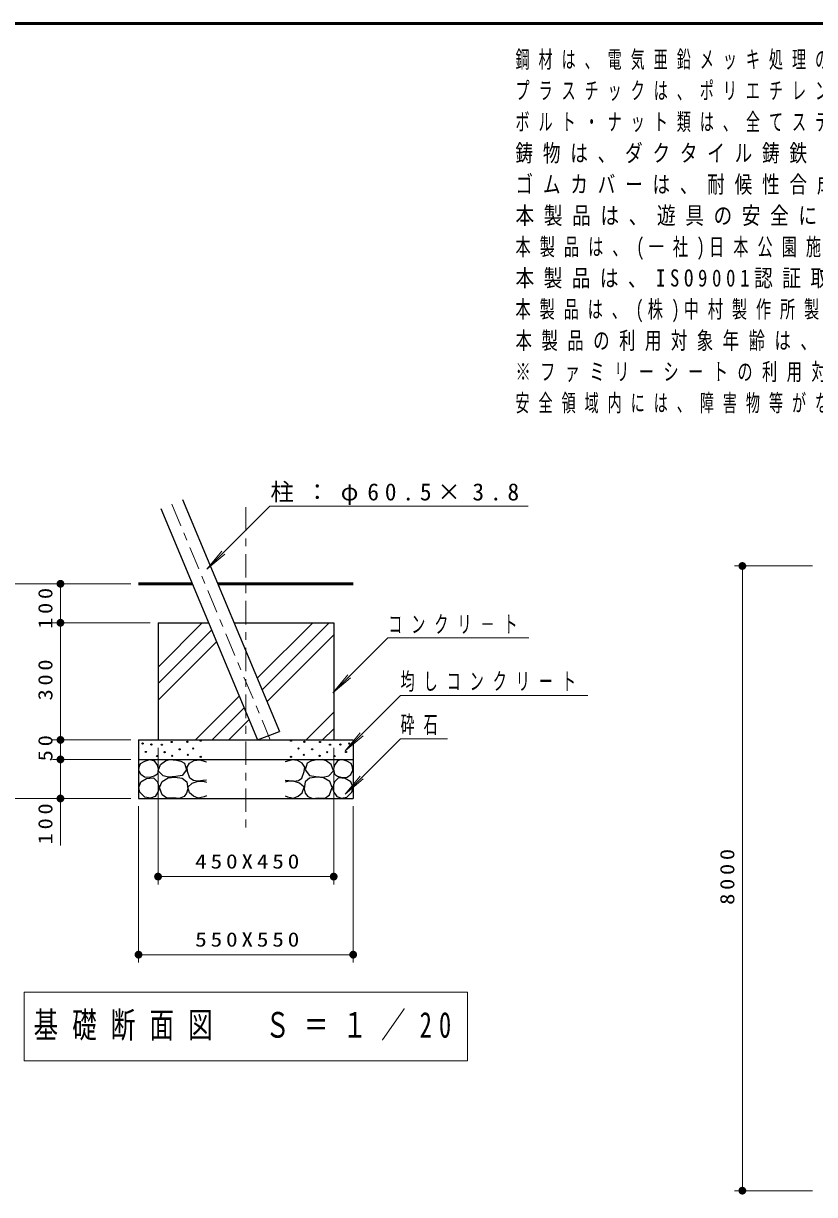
# Model space of a CAD drawing. Units: millimetres on the paper, with parts at other scales. Extents: x -385 to 0, y -5 to 267.
# Drawn here: x -204.6 to -103.3, y 117 to 267 of the extents above; entities that cross this region are included whole.
import ezdxf

# ---------------------------------------------------------------- set-up
doc = ezdxf.new("R2010")
doc.units = ezdxf.units.MM
doc.linetypes.add('USER2', pattern=[6, 3, -1, 1, -1])
doc.layers.add('LY_1', color=7, linetype='Continuous', lineweight=13)
doc.layers.add('LY_2', color=7, linetype='Continuous', lineweight=13)
doc.styles.add('ＭＳ ゴシック', font='')
doc.styles.get('ＭＳ ゴシック').set_extended_font_data('MS Gothic')

# ---------------------------------------------------------------- blocks, each defined once
blk = doc.blocks.new('filled_dot')
at = {"color": 0, "linetype": 'Continuous', "lineweight": -2, "const_width": 1.25}
blk.add_lwpolyline([(-0.625, 0, 1), (0.625, 0, 1)], format="xyb", close=True, dxfattribs=at)

msp = doc.modelspace()

# ---------------------------------------------------------------- linework, layer by layer
at = {"layer": 'LY_1', "lineweight": 25}
for p, q in [((-184.219, 206.024), (-171.811, 176.331)), ((-187.01, 204.858), (-174.634, 175.24)), ((-187.368, 190.24), (-180.902, 190.24)), ((-187.368, 190.24), (-187.368, 175.24)), ((-177.624, 190.24), (-164.868, 190.24)), ((-164.868, 190.24), (-164.868, 175.24)), ((-174.634, 175.24), (-171.811, 176.331)), ((-189.868, 175.24), (-189.868, 167.74)), ((-189.868, 175.24), (-162.368, 175.24)), ((-187.334, 175.24), (-187.368, 175.275)), ((-162.368, 175.24), (-162.368, 167.74)), ((-189.868, 172.74), (-162.368, 172.74)), ((-189.868, 167.74), (-162.368, 167.74))]:
    msp.add_line(p, q, dxfattribs=at)
at = {"layer": 'LY_1', "linetype": 'USER2'}
for p, q in [((-185.615, 205.441), (-172.995, 175.24)), ((-176.118, 205.039), (-176.118, 163.724))]:
    msp.add_line(p, q, dxfattribs=at)
at = {"layer": 'LY_1'}
for p, q in [((-173.047, 205.163), (-181.112, 197.098)), ((-173.047, 205.163), (-139.972, 205.163)), ((-181.112, 197.098), (-179.183, 199.396)), ((-181.112, 197.098), (-178.814, 199.027)), ((-103.518, 197.516), (-113.518, 197.516)), ((-112.518, 117.516), (-112.518, 197.516)), ((-190.868, 195.24), (-210.868, 195.24)), ((-199.868, 190.24), (-199.868, 195.24)), ((-188.368, 190.24), (-200.868, 190.24)), ((-199.868, 175.24), (-199.868, 190.24)), ((-187.368, 184.57), (-181.698, 190.24)), ((-187.368, 182.449), (-180.511, 189.305)), ((-177.574, 190.122), (-177.455, 190.24)), ((-174.656, 183.14), (-167.556, 190.24)), ((-174.031, 181.643), (-165.434, 190.24)), ((-187.368, 180.328), (-179.886, 187.809)), ((-173.406, 180.147), (-164.868, 188.685)), ((-157.924, 188.33), (-164.995, 181.259)), ((-157.924, 188.33), (-139.878, 188.33)), ((-164.995, 181.259), (-163.067, 183.557)), ((-164.995, 181.259), (-162.697, 183.187)), ((-182.556, 175.24), (-176.969, 180.827)), ((-156.328, 180.911), (-163.399, 173.84)), ((-156.328, 180.911), (-132.302, 180.911)), ((-180.434, 175.24), (-176.344, 179.331)), ((-168.414, 175.24), (-164.868, 178.786)), ((-178.313, 175.24), (-175.718, 177.835)), ((-166.292, 175.24), (-164.868, 176.665)), ((-163.399, 173.84), (-161.471, 176.138)), ((-163.399, 173.84), (-161.101, 175.768)), ((-190.868, 175.24), (-200.868, 175.24)), ((-199.868, 172.74), (-199.868, 175.24)), ((-187.368, 174.24), (-187.368, 156.74)), ((-164.868, 174.24), (-164.868, 156.74)), ((-156.328, 175.383), (-163.399, 168.312)), ((-156.328, 175.383), (-150.302, 175.383)), ((-190.868, 172.74), (-200.868, 172.74)), ((-199.868, 161.732), (-199.868, 172.74)), ((-163.399, 168.312), (-161.471, 170.61)), ((-163.399, 168.312), (-161.101, 170.24)), ((-190.868, 167.74), (-210.868, 167.74)), ((-189.868, 166.74), (-189.868, 146.74)), ((-162.368, 166.74), (-162.368, 146.74)), ((-164.868, 157.74), (-187.368, 157.74)), ((-162.368, 147.74), (-189.868, 147.74)), ((-204.518, 142.953), (-204.518, 134.153)), ((-147.718, 142.953), (-204.518, 142.953)), ((-147.718, 134.153), (-147.718, 142.953)), ((-204.518, 134.153), (-147.718, 134.153)), ((-103.518, 117.516), (-113.518, 117.516))]:
    msp.add_line(p, q, dxfattribs=at)
at = {"layer": 'LY_1', "lineweight": 50}
for p, q in [((-182.991, 195.24), (-189.868, 195.24)), ((-162.368, 195.24), (-179.713, 195.24))]:
    msp.add_line(p, q, dxfattribs=at)
at = {"layer": 'LY_1', "lineweight": 25}
for points in [[(-189.832, 171.35), (-189.787, 171.769), (-189.608, 172.203), (-189.054, 172.517), (-188.411, 172.726), (-187.858, 172.562), (-187.469, 172.023), (-187.349, 171.5), (-187.454, 170.872), (-187.873, 170.588), (-188.456, 170.438), (-189.099, 170.468), (-189.563, 170.827)], [(-186.014, 170.464), (-186.733, 170.628), (-187.349, 171.286), (-187.041, 172.087), (-186.424, 172.559), (-185.89, 172.724), (-184.986, 172.662), (-184.439, 172.539), (-183.98, 172.272), (-183.713, 171.409), (-184.288, 170.69), (-185.089, 170.546)], [(-166.222, 170.464), (-165.503, 170.628), (-164.887, 171.286), (-165.195, 172.087), (-165.812, 172.559), (-166.346, 172.724), (-167.25, 172.662), (-167.797, 172.539), (-168.256, 172.272), (-168.523, 171.409), (-167.948, 170.69), (-167.147, 170.546)], [(-162.404, 171.35), (-162.449, 171.769), (-162.629, 172.203), (-163.182, 172.517), (-163.825, 172.726), (-164.378, 172.562), (-164.767, 172.023), (-164.887, 171.5), (-164.782, 170.872), (-164.363, 170.588), (-163.78, 170.438), (-163.137, 170.468), (-162.673, 170.827)], [(-188.351, 167.776), (-189.054, 167.896), (-189.682, 168.539), (-189.847, 169.152), (-189.563, 169.885), (-188.845, 170.304), (-187.962, 170.393), (-187.454, 169.855), (-187.215, 169.062), (-187.394, 168.569), (-187.753, 168)], [(-185.397, 167.814), (-186.26, 167.793), (-186.835, 168.225), (-187.164, 169.129), (-186.856, 169.93), (-186.075, 170.382), (-185.233, 170.464), (-184.267, 170.341), (-183.692, 169.889), (-183.569, 168.985), (-183.72, 168.415), (-184.041, 167.978), (-184.683, 167.756)], [(-166.839, 167.814), (-165.976, 167.793), (-165.401, 168.225), (-165.072, 169.129), (-165.38, 169.93), (-166.161, 170.382), (-167.003, 170.464), (-167.969, 170.341), (-168.544, 169.889), (-168.667, 168.985), (-168.516, 168.415), (-168.195, 167.978), (-167.553, 167.756)], [(-163.885, 167.776), (-163.182, 167.896), (-162.554, 168.539), (-162.389, 169.152), (-162.673, 169.885), (-163.391, 170.304), (-164.274, 170.393), (-164.782, 169.855), (-165.021, 169.062), (-164.842, 168.569), (-164.483, 168)]]:
    msp.add_lwpolyline(points, close=True, dxfattribs=at)
for points in [[(-181.165, 170.094), (-181.617, 170.033), (-182.275, 169.95), (-182.848, 170.043), (-183.302, 170.341), (-183.589, 171.183), (-183.651, 171.738), (-183.322, 172.272), (-182.727, 172.601), (-182.028, 172.683), (-181.33, 172.498), (-181.165, 172.416)], [(-171.071, 170.094), (-170.619, 170.033), (-169.961, 169.95), (-169.388, 170.043), (-168.934, 170.341), (-168.647, 171.183), (-168.585, 171.738), (-168.914, 172.272), (-169.509, 172.601), (-170.208, 172.683), (-170.906, 172.498), (-171.071, 172.416)], [(-181.145, 168.06), (-181.453, 167.937), (-182.213, 167.793), (-182.809, 168.019), (-183.343, 168.471), (-183.569, 169.19), (-182.994, 169.683), (-182.234, 169.95), (-181.576, 169.95), (-181.165, 169.848)], [(-171.091, 168.06), (-170.783, 167.937), (-170.023, 167.793), (-169.427, 168.019), (-168.893, 168.471), (-168.667, 169.19), (-169.242, 169.683), (-170.002, 169.95), (-170.66, 169.95), (-171.071, 169.848)]]:
    msp.add_lwpolyline(points, dxfattribs=at)
for centre in [(-189.34, 174.784), (-188.225, 174.66), (-186.893, 174.629), (-185.623, 174.969), (-184.601, 174.04), (-183.61, 175), (-182.866, 174.133), (-181.906, 175.155), (-170.33, 175.155), (-169.37, 174.133), (-168.626, 175), (-167.635, 174.04), (-166.613, 174.969), (-165.343, 174.629), (-164.011, 174.66), (-162.896, 174.784), (-188.937, 173.7), (-187.482, 173.173), (-186.521, 173.669), (-185.561, 173.204), (-183.548, 173.328), (-181.906, 173.08), (-170.33, 173.08), (-168.688, 173.328), (-166.675, 173.204), (-165.715, 173.669), (-164.755, 173.173), (-163.299, 173.7)]:
    msp.add_circle(centre, 0.075, dxfattribs=at)
at = {"layer": 'LY_2', "lineweight": 50}
msp.add_line((0, 267), (-385, 267), dxfattribs=at)

# ---------------------------------------------------------------- block references
at = {"layer": 'LY_1', "xscale": 0.4, "yscale": 0.4}
for p, rotation in [((-112.518, 197.516), 270), ((-199.868, 195.24), 270), ((-199.868, 190.24), 270), ((-199.868, 190.24), 90), ((-199.868, 175.24), 270), ((-199.868, 175.24), 90), ((-199.868, 172.74), 270), ((-199.868, 172.74), 90), ((-199.868, 167.74), 90), ((-164.868, 157.74), 180), ((-162.368, 147.74), 180), ((-112.518, 117.516), 90)]:
    msp.add_blockref('filled_dot', p, dxfattribs=dict(at, rotation=rotation))
for p in [(-187.368, 157.74), (-189.868, 147.74)]:
    msp.add_blockref('filled_dot', p, dxfattribs=at)

# ---------------------------------------------------------------- texts
at = {"layer": 'LY_1', "style": 'ＭＳ ゴシック'}
for s, insert, char_height, attachment_point in [('\\T1.64;\\W0.6;鋼材は、電気亜鉛メッキ処理の上、アクリル樹脂塗料焼付け塗装仕上げとする。', (-141.58, 263.499), 2.199, 1), ('\\T1.64;\\W0.6;プラスチックは、ポリエチレン回転成形とする。', (-141.58, 259.499), 2.199, 1), ('\\T1.64;\\W0.6;ボルト・ナット類は、全てステンレスとする。', (-141.58, 255.499), 2.199, 1), ('\\T1.56;\\W0.75;鋳物は、ダクタイル鋳鉄（FCD450）とする。', (-141.58, 251.499), 2.199, 1), ('\\T1.56;\\W0.75;ゴムカバーは、耐候性合成ゴム（EPT550）とする', (-141.58, 247.499), 2.199, 1), ('\\T1.51;\\W0.8;本製品は、遊具の安全に関する規準JPFA-SP-S:2024適合製品とする。', (-141.58, 243.499), 2.199, 1), ('\\T1.59;\\W0.65;本製品は、(一社)日本公園施設業協会賠償責任保険加入製品とする。', (-141.58, 239.499), 2.199, 1), ('\\T1.5;\\W0.8;本製品は、ISO9001認証取得企業製品とする。', (-141.58, 235.499), 2.199, 1), ('\\T1.58;\\W0.65;本製品は、(株)中村製作所製品同等品以上とする。', (-141.58, 231.499), 2.199, 1), ('\\T1.58;\\W0.7;本製品の利用対象年齢は、6～12才とする。', (-141.58, 227.499), 2.199, 1), ('\\T1.62;\\W0.65;※ファミリーシートの利用対象年齢は、3～6才とする。（幼児は保護者監督のもとで遊ばせること）', (-141.58, 223.499), 2.199, 1), ('\\T1.64;\\W0.6;安全領域内には、障害物等がないものとし、落下高さに見合った衝撃吸収性能を有する素材を敷設する。', (-141.58, 219.499), 2.199, 1), ('\\T1.5;柱：φ60.5×3.8', (-172.972, 205.313), 2.199, 7), ('\\T1.64;\\W0.6;コンクリ－ト', (-157.878, 188.83), 2.199, 7), ('\\T1.64;\\W0.6;均しコンクリート', (-156.302, 181.411), 2.199, 7), ('\\T1.64;\\W0.6;砕石', (-156.302, 175.883), 2.199, 7), ('\\T1.32;\\W1.2;450X450', (-175.706, 158.74), 1.833, 8), ('\\T1.32;\\W1.2;550X550', (-175.706, 148.74), 1.833, 8), ('\\T1.57;\\W0.7;基礎断面図\u3000Ｓ＝１／20', (-176.118, 138.553), 3.299, 5)]:
    msp.add_mtext(s, dxfattribs=dict(at, insert=insert, char_height=char_height, attachment_point=attachment_point))
at = {"layer": 'LY_1', "char_height": 1.833, "attachment_point": 8, "rotation": 90, "style": 'ＭＳ ゴシック'}
for s, insert in [('\\T1.33;\\W1.15;100', (-200.868, 192.324)), ('\\T1.33;\\W1.15;300', (-200.868, 183.157)), ('\\T1.34;\\W1.15;50', (-200.868, 174.418)), ('\\T1.33;\\W1.15;100', (-200.868, 164.732)), ('\\T1.33;\\W1.15;8000', (-113.518, 157.94))]:
    msp.add_mtext(s, dxfattribs=dict(at, insert=insert))

doc.saveas('drawing.dxf')
